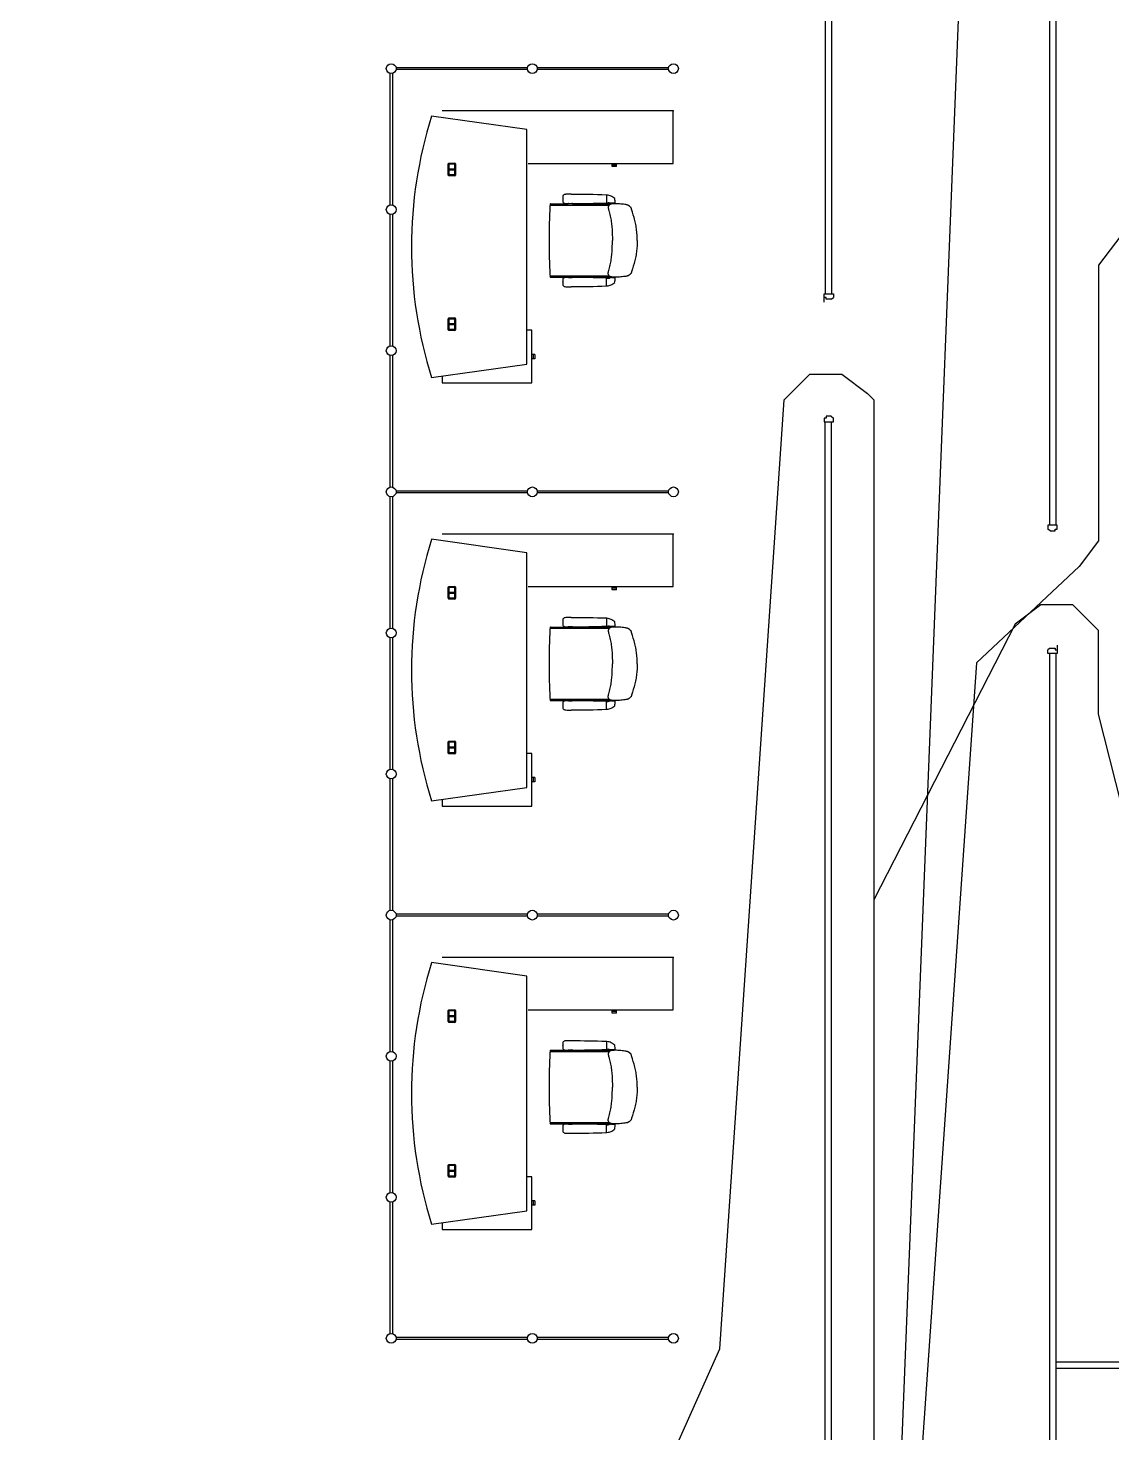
# Model space of a CAD drawing. Header units: millimetres. Extents: x 391350 to 515311, y -283575 to -199845.
# Drawn here: x 424633 to 433080, y -272005 to -261053 of the extents above; entities that cross this region are included whole.
import ezdxf

# ---------------------------------------------------------------- set-up
doc = ezdxf.new("R2010")
doc.units = ezdxf.units.MM
doc.layers.add('Evac_Path_Fail', color=1, linetype='Continuous')

msp = doc.modelspace()

# ---------------------------------------------------------------- linework, layer by layer
at = {"color": 0}
for p, q in [((430895, -250551), (430895, -263123)), ((432595, -264929), (432595, -257998)), ((432645, -264929), (432645, -257998)), ((430845, -259823), (430845, -263123)), ((427455, -262430), (427455, -261405)), ((427472, -261405), (427472, -262430)), ((427501, -261359), (428526, -261359)), ((428526, -261376), (427501, -261376)), ((428601, -261359), (429626, -261359)), ((429626, -261376), (428601, -261376)), ((428521, -261843), (427777, -261738)), ((429661, -261697), (427861, -261697)), ((429661, -262107), (429661, -261697)), ((428521, -263673), (428521, -261843)), ((427907, -262198), (427907, -262112)), ((427913, -262106), (427959, -262106)), ((427913, -262114), (427913, -262196)), ((427913, -262114), (427913, -262154)), ((427958, -262152), (427913, -262152)), ((427958, -262154), (427913, -262154)), ((427913, -262155), (427958, -262155)), ((427913, -262196), (427913, -262155)), ((427913, -262157), (427958, -262157)), ((427915, -262112), (427957, -262112)), ((427957, -262112), (427915, -262112)), ((427958, -262114), (427958, -262154)), ((427958, -262155), (427958, -262196)), ((427959, -262196), (427959, -262114)), ((427965, -262112), (427965, -262198)), ((428531, -262107), (429661, -262107)), ((429184, -262120), (429184, -262107)), ((429218, -262120), (429184, -262120)), ((429184, -262132), (429184, -262120)), ((429218, -262132), (429184, -262132)), ((429218, -262120), (429218, -262107)), ((429218, -262132), (429218, -262120)), ((427959, -262204), (427913, -262204)), ((427957, -262197), (427915, -262197)), ((427915, -262198), (427957, -262198)), ((428800, -262384, 0), (428800, -262383, 0)), ((428800, -262384, 0), (428800, -262385, 0)), ((429140, -262354, 0), (429140, -262415, 0)), ((429140, -262354, 0), (429143, -262354, 0)), ((427455, -263530), (427455, -262505)), ((427472, -262505), (427472, -263530)), ((428702, -262425), (428706, -262433)), ((428704, -262422), (428839, -262422)), ((428707, -262432), (429162, -262432)), ((428842, -262421), (428842, -262421)), ((428846, -262419), (428872, -262419)), ((428875, -262421), (428875, -262421)), ((428879, -262422), (429169, -262422)), ((429140, -262414, 0), (429153, -262414, 0)), ((429208, -262418, 0), (429170, -262418, 0)), ((429175, -262418, 0), (429180, -262421, 0)), ((429180, -262418, 0), (429200, -262418, 0)), ((429180, -262421, 0), (429183, -262421, 0)), ((429184, -262418, 0), (429182, -262418, 0)), ((429183, -262421, 0), (429197, -262421, 0)), ((429196, -262418, 0), (429184, -262418, 0)), ((429196, -262418, 0), (429197, -262418, 0)), ((429197, -262421, 0), (429200, -262421, 0)), ((429205, -262418, 0), (429200, -262421, 0)), ((429380, -262708), (429380, -262709)), ((429380, -262709), (429380, -262708)), ((428702, -262992), (428706, -262984)), ((428704, -262994), (428839, -262994)), ((428707, -262984), (429162, -262984)), ((428800, -263032, 0), (428800, -263031, 0)), ((428800, -263032, 0), (428800, -263033, 0)), ((428842, -262996), (428842, -262996)), ((428846, -262997), (428872, -262997)), ((428875, -262996), (428875, -262996)), ((428879, -262994), (429169, -262994)), ((429140, -263063, 0), (429140, -263002, 0)), ((429140, -263002, 0), (429153, -263002, 0)), ((429140, -263062, 0), (429143, -263062, 0)), ((429208, -262998, 0), (429170, -262998, 0)), ((429175, -262998, 0), (429180, -262995, 0)), ((429180, -262995, 0), (429183, -262995, 0)), ((429180, -262998, 0), (429200, -262998, 0)), ((429184, -262998, 0), (429182, -262998, 0)), ((429183, -262995, 0), (429197, -262995, 0)), ((429196, -262998, 0), (429184, -262998, 0)), ((429196, -262998, 0), (429197, -262998, 0)), ((429197, -262995, 0), (429200, -262995, 0)), ((429205, -262998, 0), (429200, -262995, 0)), ((430837, -263123), (430909, -263123)), ((430837, -263189), (430837, -263123)), ((430852, -263154), (430837, -263154)), ((430852, -263167), (430852, -263154)), ((430891, -263167), (430852, -263167)), ((430891, -263167), (430909, -263154)), ((430909, -263123), (430909, -263154)), ((427907, -263404), (427907, -263318)), ((427913, -263312), (427959, -263312)), ((427913, -263320), (427913, -263360)), ((427913, -263320), (427913, -263402)), ((427958, -263358), (427913, -263358)), ((427958, -263360), (427913, -263360)), ((427913, -263361), (427958, -263361)), ((427913, -263402), (427913, -263361)), ((427913, -263363), (427958, -263363)), ((427915, -263318), (427957, -263318)), ((427957, -263318), (427915, -263318)), ((427958, -263320), (427958, -263360)), ((427958, -263361), (427958, -263402)), ((427959, -263402), (427959, -263320)), ((427965, -263318), (427965, -263404)), ((427959, -263410), (427913, -263410)), ((427957, -263403), (427915, -263403)), ((427915, -263404), (427957, -263404)), ((428558, -263408), (428521, -263408)), ((428558, -263819), (428558, -263408)), ((427455, -264630), (427455, -263605)), ((427472, -263605), (427472, -264630)), ((428570, -263596), (428558, -263596)), ((428570, -263596), (428570, -263630)), ((428582, -263596), (428570, -263596)), ((428582, -263596), (428582, -263630)), ((427777, -263777), (428521, -263673)), ((428570, -263630), (428558, -263630)), ((428582, -263630), (428570, -263630)), ((427861, -263765), (427861, -263819)), ((427861, -263819), (428558, -263819)), ((430852, -264093), (430837, -264093)), ((430837, -264093), (430837, -264123)), ((430837, -264123), (430909, -264123)), ((430845, -277360), (430845, -264123)), ((430891, -264079), (430852, -264079)), ((430852, -264079), (430852, -264093)), ((430891, -264079), (430909, -264093)), ((430895, -277360), (430895, -264123)), ((430895, -277445), (430895, -264123)), ((430909, -264123), (430909, -264093)), ((427455, -265730), (427455, -264705)), ((427472, -264705), (427472, -265730)), ((427501, -264659), (428526, -264659)), ((428526, -264676), (427501, -264676)), ((428601, -264659), (429626, -264659)), ((429626, -264676), (428601, -264676)), ((432653, -264929), (432581, -264929)), ((432581, -264929), (432581, -264960)), ((432653, -264960), (432653, -264929)), ((428521, -265143), (427777, -265038)), ((429661, -264997), (427861, -264997)), ((429661, -265407), (429661, -264997)), ((432599, -264973), (432581, -264960)), ((432599, -264973), (432638, -264973)), ((432638, -264973), (432638, -264960)), ((432638, -264960), (432653, -264960)), ((428521, -266973), (428521, -265143)), ((427907, -265498), (427907, -265412)), ((427913, -265406), (427959, -265406)), ((427913, -265414), (427913, -265496)), ((427913, -265414), (427913, -265454)), ((427958, -265452), (427913, -265452)), ((427958, -265454), (427913, -265454)), ((427913, -265455), (427958, -265455)), ((427913, -265496), (427913, -265455)), ((427913, -265457), (427958, -265457)), ((427915, -265412), (427957, -265412)), ((427957, -265412), (427915, -265412)), ((427958, -265414), (427958, -265454)), ((427958, -265455), (427958, -265496)), ((427959, -265496), (427959, -265414)), ((427965, -265412), (427965, -265498)), ((428531, -265407), (429661, -265407)), ((429184, -265420), (429184, -265407)), ((429218, -265420), (429184, -265420)), ((429184, -265432), (429184, -265420)), ((429218, -265432), (429184, -265432)), ((429218, -265420), (429218, -265407)), ((429218, -265432), (429218, -265420)), ((427959, -265504), (427913, -265504)), ((427957, -265497), (427915, -265497)), ((427915, -265498), (427957, -265498)), ((428800, -265684, 0), (428800, -265683, 0)), ((428800, -265684, 0), (428800, -265685, 0)), ((429140, -265654, 0), (429140, -265715, 0)), ((429140, -265654, 0), (429143, -265654, 0)), ((427455, -266830), (427455, -265805)), ((427472, -265805), (427472, -266830)), ((428702, -265725), (428706, -265733)), ((428704, -265722), (428839, -265722)), ((428707, -265732), (429162, -265732)), ((428842, -265721), (428842, -265721)), ((428846, -265719), (428872, -265719)), ((428875, -265721), (428875, -265721)), ((428879, -265722), (429169, -265722)), ((429140, -265714, 0), (429153, -265714, 0)), ((429208, -265718, 0), (429170, -265718, 0)), ((429175, -265718, 0), (429180, -265721, 0)), ((429180, -265718, 0), (429200, -265718, 0)), ((429180, -265721, 0), (429183, -265721, 0)), ((429184, -265718, 0), (429182, -265718, 0)), ((429183, -265721, 0), (429197, -265721, 0)), ((429196, -265718, 0), (429184, -265718, 0)), ((429196, -265718, 0), (429197, -265718, 0)), ((429197, -265721, 0), (429200, -265721, 0)), ((429205, -265718, 0), (429200, -265721, 0)), ((432599, -265886), (432581, -265899)), ((432581, -265929), (432581, -265899)), ((432599, -265886), (432638, -265886)), ((432638, -265886), (432638, -265899)), ((432638, -265899), (432653, -265899)), ((432653, -265864), (432653, -265929)), ((429380, -266008), (429380, -266009)), ((429380, -266009), (429380, -266008)), ((432653, -265929), (432581, -265929)), ((432595, -272999), (432595, -265929)), ((432645, -272999), (432645, -265929)), ((428702, -266292), (428706, -266284)), ((428704, -266294), (428839, -266294)), ((428707, -266284), (429162, -266284)), ((428800, -266332, 0), (428800, -266331, 0)), ((428800, -266332, 0), (428800, -266333, 0)), ((428842, -266296), (428842, -266296)), ((428846, -266297), (428872, -266297)), ((428875, -266296), (428875, -266296)), ((428879, -266294), (429169, -266294)), ((429140, -266363, 0), (429140, -266302, 0)), ((429140, -266302, 0), (429153, -266302, 0)), ((429208, -266298, 0), (429170, -266298, 0)), ((429175, -266298, 0), (429180, -266295, 0)), ((429180, -266295, 0), (429183, -266295, 0)), ((429180, -266298, 0), (429200, -266298, 0)), ((429184, -266298, 0), (429182, -266298, 0)), ((429183, -266295, 0), (429197, -266295, 0)), ((429196, -266298, 0), (429184, -266298, 0)), ((429196, -266298, 0), (429197, -266298, 0)), ((429197, -266295, 0), (429200, -266295, 0)), ((429205, -266298, 0), (429200, -266295, 0)), ((429140, -266362, 0), (429143, -266362, 0)), ((427907, -266704), (427907, -266618)), ((427913, -266612), (427959, -266612)), ((427913, -266620), (427913, -266660)), ((427913, -266620), (427913, -266702)), ((427958, -266658), (427913, -266658)), ((427958, -266660), (427913, -266660)), ((427913, -266661), (427958, -266661)), ((427913, -266702), (427913, -266661)), ((427913, -266663), (427958, -266663)), ((427915, -266618), (427957, -266618)), ((427957, -266618), (427915, -266618)), ((427958, -266620), (427958, -266660)), ((427958, -266661), (427958, -266702)), ((427959, -266702), (427959, -266620)), ((427965, -266618), (427965, -266704)), ((427959, -266710), (427913, -266710)), ((427957, -266703), (427915, -266703)), ((427915, -266704), (427957, -266704)), ((428558, -266708), (428521, -266708)), ((428558, -267119), (428558, -266708)), ((428570, -266896), (428558, -266896)), ((428570, -266896), (428570, -266930)), ((428582, -266896), (428570, -266896)), ((428582, -266896), (428582, -266930)), ((427455, -267930), (427455, -266905)), ((427472, -266905), (427472, -267930)), ((427777, -267077), (428521, -266973)), ((428570, -266930), (428558, -266930)), ((428582, -266930), (428570, -266930)), ((427861, -267065), (427861, -267119)), ((427861, -267119), (428558, -267119)), ((427501, -267959), (428526, -267959)), ((428526, -267976), (427501, -267976)), ((428601, -267959), (429626, -267959)), ((429626, -267976), (428601, -267976)), ((427455, -269030), (427455, -268005)), ((427472, -268005), (427472, -269030)), ((429661, -268297), (427861, -268297)), ((429661, -268707), (429661, -268297)), ((428521, -268443), (427777, -268338)), ((428521, -270273), (428521, -268443)), ((427907, -268798), (427907, -268712)), ((427913, -268706), (427959, -268706)), ((427913, -268714), (427913, -268796)), ((427913, -268714), (427913, -268754)), ((427958, -268752), (427913, -268752)), ((427958, -268754), (427913, -268754)), ((427913, -268755), (427958, -268755)), ((427913, -268796), (427913, -268755)), ((427913, -268757), (427958, -268757)), ((427915, -268712), (427957, -268712)), ((427957, -268712), (427915, -268712)), ((427958, -268714), (427958, -268754)), ((427958, -268755), (427958, -268796)), ((427959, -268796), (427959, -268714)), ((427965, -268712), (427965, -268798)), ((428531, -268707), (429661, -268707)), ((429184, -268720), (429184, -268707)), ((429218, -268720), (429184, -268720)), ((429184, -268732), (429184, -268720)), ((429218, -268732), (429184, -268732)), ((429218, -268720), (429218, -268707)), ((429218, -268732), (429218, -268720)), ((427959, -268804), (427913, -268804)), ((427957, -268797), (427915, -268797)), ((427915, -268798), (427957, -268798)), ((429140, -268954, 0), (429140, -269015, 0)), ((429140, -268954, 0), (429143, -268954, 0)), ((428702, -269025), (428706, -269033)), ((428704, -269022), (428839, -269022)), ((428707, -269032), (429162, -269032)), ((428800, -268984, 0), (428800, -268983, 0)), ((428800, -268984, 0), (428800, -268985, 0)), ((428842, -269021), (428842, -269021)), ((428846, -269019), (428872, -269019)), ((428875, -269021), (428875, -269021)), ((428879, -269022), (429169, -269022)), ((429140, -269014, 0), (429153, -269014, 0)), ((429208, -269018, 0), (429170, -269018, 0)), ((429175, -269018, 0), (429180, -269021, 0)), ((429180, -269018, 0), (429200, -269018, 0)), ((429180, -269021, 0), (429183, -269021, 0)), ((429184, -269018, 0), (429182, -269018, 0)), ((429183, -269021, 0), (429197, -269021, 0)), ((429196, -269018, 0), (429184, -269018, 0)), ((429196, -269018, 0), (429197, -269018, 0)), ((429197, -269021, 0), (429200, -269021, 0)), ((429205, -269018, 0), (429200, -269021, 0)), ((427455, -270130), (427455, -269105)), ((427472, -269105), (427472, -270130)), ((429380, -269308), (429380, -269309)), ((429380, -269309), (429380, -269308)), ((428702, -269592), (428706, -269584)), ((428704, -269594), (428839, -269594)), ((428707, -269584), (429162, -269584)), ((428800, -269632, 0), (428800, -269631, 0)), ((428800, -269632, 0), (428800, -269633, 0)), ((428842, -269596), (428842, -269596)), ((428846, -269597), (428872, -269597)), ((428875, -269596), (428875, -269596)), ((428879, -269594), (429169, -269594)), ((429140, -269663, 0), (429140, -269602, 0)), ((429140, -269602, 0), (429153, -269602, 0)), ((429208, -269598, 0), (429170, -269598, 0)), ((429175, -269598, 0), (429180, -269595, 0)), ((429180, -269595, 0), (429183, -269595, 0)), ((429180, -269598, 0), (429200, -269598, 0)), ((429184, -269598, 0), (429182, -269598, 0)), ((429183, -269595, 0), (429197, -269595, 0)), ((429196, -269598, 0), (429184, -269598, 0)), ((429196, -269598, 0), (429197, -269598, 0)), ((429197, -269595, 0), (429200, -269595, 0)), ((429205, -269598, 0), (429200, -269595, 0)), ((429140, -269662, 0), (429143, -269662, 0)), ((427907, -270004), (427907, -269918)), ((427913, -269912), (427959, -269912)), ((427913, -269920), (427913, -269960)), ((427913, -269920), (427913, -270002)), ((427958, -269958), (427913, -269958)), ((427958, -269960), (427913, -269960)), ((427913, -269961), (427958, -269961)), ((427913, -270002), (427913, -269961)), ((427913, -269963), (427958, -269963)), ((427915, -269918), (427957, -269918)), ((427957, -269918), (427915, -269918)), ((427958, -269920), (427958, -269960)), ((427958, -269961), (427958, -270002)), ((427959, -270002), (427959, -269920)), ((427965, -269918), (427965, -270004)), ((427959, -270010), (427913, -270010)), ((427957, -270003), (427915, -270003)), ((427915, -270004), (427957, -270004)), ((428558, -270008), (428521, -270008)), ((428558, -270419), (428558, -270008)), ((427455, -271230), (427455, -270205)), ((427472, -270205), (427472, -271230)), ((427777, -270377), (428521, -270273)), ((428570, -270196), (428558, -270196)), ((428570, -270230), (428558, -270230)), ((428570, -270196), (428570, -270230)), ((428582, -270196), (428570, -270196)), ((428582, -270230), (428570, -270230)), ((428582, -270196), (428582, -270230)), ((427861, -270365), (427861, -270419)), ((427861, -270419), (428558, -270419)), ((427501, -271259), (428526, -271259)), ((428526, -271276), (427501, -271276)), ((428601, -271259), (429626, -271259)), ((429626, -271276), (428601, -271276)), ((432645, -271451), (445120, -271451)), ((432645, -271501), (445120, -271501))]:
    msp.add_line(p, q, dxfattribs=at)
at = {"color": 0, "extrusion": (0, 0, -1), "flags": 128}
for points in [[(-429380, -262708), (-429380, -262697), (-429380, -262686), (-429379, -262675), (-429379, -262663), (-429378, -262652), (-429377, -262641), (-429376, -262629), (-429375, -262618), (-429373, -262607), (-429371, -262596), (-429369, -262585), (-429367, -262574), (-429364, -262563), (-429362, -262552), (-429359, -262541), (-429356, -262530), (-429350, -262509), (-429344, -262487), (-429337, -262465), (-429336, -262462), (-429335, -262460), (-429334, -262457), (-429333, -262455), (-429332, -262452), (-429330, -262450), (-429328, -262448), (-429326, -262446), (-429324, -262444), (-429322, -262442), (-429320, -262440), (-429317, -262438), (-429315, -262437), (-429312, -262436), (-429310, -262434), (-429307, -262433), (-429305, -262432), (-429302, -262431), (-429299, -262431), (-429297, -262430), (-429291, -262429), (-429285, -262428), (-429274, -262426), (-429263, -262425), (-429252, -262424), (-429241, -262423), (-429229, -262423), (-429218, -262422), (-429207, -262422), (-429201, -262422), (-429195, -262422), (-429190, -262423), (-429184, -262423), (-429181, -262423), (-429178, -262424), (-429175, -262425), (-429173, -262426), (-429170, -262427), (-429168, -262428), (-429165, -262429), (-429163, -262431), (-429161, -262433), (-429160, -262434), (-429159, -262435), (-429159, -262437), (-429158, -262438), (-429157, -262440), (-429156, -262443), (-429155, -262446), (-429155, -262449), (-429155, -262452), (-429155, -262455), (-429155, -262457), (-429156, -262460), (-429156, -262463), (-429157, -262469), (-429159, -262474), (-429162, -262485), (-429165, -262496), (-429168, -262507), (-429170, -262518), (-429172, -262529), (-429174, -262540), (-429176, -262551), (-429178, -262562), (-429179, -262573), (-429181, -262585), (-429182, -262596), (-429183, -262607), (-429184, -262618), (-429185, -262630), (-429185, -262641), (-429186, -262652), (-429186, -262663), (-429187, -262686), (-429187, -262708)], [(-429380, -266008), (-429380, -265997), (-429380, -265986), (-429379, -265975), (-429379, -265963), (-429378, -265952), (-429377, -265941), (-429376, -265929), (-429375, -265918), (-429373, -265907), (-429371, -265896), (-429369, -265885), (-429367, -265874), (-429364, -265863), (-429362, -265852), (-429359, -265841), (-429356, -265830), (-429350, -265809), (-429344, -265787), (-429337, -265765), (-429336, -265762), (-429335, -265760), (-429334, -265757), (-429333, -265755), (-429332, -265752), (-429330, -265750), (-429328, -265748), (-429326, -265746), (-429324, -265744), (-429322, -265742), (-429320, -265740), (-429317, -265738), (-429315, -265737), (-429312, -265736), (-429310, -265734), (-429307, -265733), (-429305, -265732), (-429302, -265731), (-429299, -265731), (-429297, -265730), (-429291, -265729), (-429285, -265728), (-429274, -265726), (-429263, -265725), (-429252, -265724), (-429241, -265723), (-429229, -265723), (-429218, -265722), (-429207, -265722), (-429201, -265722), (-429195, -265722), (-429190, -265723), (-429184, -265723), (-429181, -265723), (-429178, -265724), (-429175, -265725), (-429173, -265726), (-429170, -265727), (-429168, -265728), (-429165, -265729), (-429163, -265731), (-429161, -265733), (-429160, -265734), (-429159, -265735), (-429159, -265737), (-429158, -265738), (-429157, -265740), (-429156, -265743), (-429155, -265746), (-429155, -265749), (-429155, -265752), (-429155, -265755), (-429155, -265757), (-429156, -265760), (-429156, -265763), (-429157, -265769), (-429159, -265774), (-429162, -265785), (-429165, -265796), (-429168, -265807), (-429170, -265818), (-429172, -265829), (-429174, -265840), (-429176, -265851), (-429178, -265862), (-429179, -265873), (-429181, -265885), (-429182, -265896), (-429183, -265907), (-429184, -265918), (-429185, -265930), (-429185, -265941), (-429186, -265952), (-429186, -265963), (-429187, -265986), (-429187, -266008)], [(-429380, -269308), (-429380, -269297), (-429380, -269286), (-429379, -269275), (-429379, -269263), (-429378, -269252), (-429377, -269241), (-429376, -269229), (-429375, -269218), (-429373, -269207), (-429371, -269196), (-429369, -269185), (-429367, -269174), (-429364, -269163), (-429362, -269152), (-429359, -269141), (-429356, -269130), (-429350, -269109), (-429344, -269087), (-429337, -269065), (-429336, -269062), (-429335, -269060), (-429334, -269057), (-429333, -269055), (-429332, -269052), (-429330, -269050), (-429328, -269048), (-429326, -269046), (-429324, -269044), (-429322, -269042), (-429320, -269040), (-429317, -269038), (-429315, -269037), (-429312, -269036), (-429310, -269034), (-429307, -269033), (-429305, -269032), (-429302, -269031), (-429299, -269031), (-429297, -269030), (-429291, -269029), (-429285, -269028), (-429274, -269026), (-429263, -269025), (-429252, -269024), (-429241, -269023), (-429229, -269023), (-429218, -269022), (-429207, -269022), (-429201, -269022), (-429195, -269022), (-429190, -269023), (-429184, -269023), (-429181, -269023), (-429178, -269024), (-429175, -269025), (-429173, -269026), (-429170, -269027), (-429168, -269028), (-429165, -269029), (-429163, -269031), (-429161, -269033), (-429160, -269034), (-429159, -269035), (-429159, -269037), (-429158, -269038), (-429157, -269040), (-429156, -269043), (-429155, -269046), (-429155, -269049), (-429155, -269052), (-429155, -269055), (-429155, -269057), (-429156, -269060), (-429156, -269063), (-429157, -269069), (-429159, -269074), (-429162, -269085), (-429165, -269096), (-429168, -269107), (-429170, -269118), (-429172, -269129), (-429174, -269140), (-429176, -269151), (-429178, -269162), (-429179, -269173), (-429181, -269185), (-429182, -269196), (-429183, -269207), (-429184, -269218), (-429185, -269230), (-429185, -269241), (-429186, -269252), (-429186, -269263), (-429187, -269286), (-429187, -269308)]]:
    msp.add_lwpolyline(points, dxfattribs=at)
at = {"color": 0, "flags": 128}
for points in [[(429380, -262708), (429380, -262720), (429380, -262731), (429379, -262742), (429379, -262754), (429378, -262765), (429377, -262776), (429376, -262787), (429375, -262799), (429373, -262810), (429371, -262821), (429369, -262832), (429367, -262843), (429364, -262854), (429362, -262865), (429359, -262876), (429356, -262887), (429350, -262908), (429344, -262930), (429337, -262952), (429336, -262955), (429335, -262957), (429334, -262960), (429333, -262962), (429332, -262965), (429330, -262967), (429328, -262969), (429326, -262971), (429324, -262973), (429322, -262975), (429320, -262977), (429317, -262979), (429315, -262980), (429312, -262981), (429310, -262983), (429307, -262984), (429305, -262985), (429302, -262986), (429299, -262986), (429297, -262987), (429291, -262988), (429285, -262989), (429274, -262990), (429263, -262992), (429252, -262993), (429241, -262994), (429229, -262994), (429218, -262995), (429207, -262995), (429201, -262995), (429195, -262995), (429190, -262994), (429184, -262994), (429181, -262993), (429178, -262993), (429175, -262992), (429173, -262991), (429170, -262990), (429168, -262989), (429165, -262988), (429163, -262986), (429161, -262984), (429160, -262983), (429159, -262982), (429159, -262980), (429158, -262979), (429157, -262977), (429156, -262974), (429155, -262971), (429155, -262968), (429155, -262965), (429155, -262962), (429155, -262959), (429156, -262957), (429156, -262954), (429157, -262948), (429159, -262943), (429162, -262932), (429165, -262921), (429168, -262910), (429170, -262899), (429172, -262888), (429174, -262877), (429176, -262866), (429178, -262855), (429179, -262844), (429181, -262832), (429182, -262821), (429183, -262810), (429184, -262799), (429185, -262787), (429185, -262776), (429186, -262765), (429186, -262754), (429187, -262731), (429187, -262708)], [(429380, -266008), (429380, -266020), (429380, -266031), (429379, -266042), (429379, -266054), (429378, -266065), (429377, -266076), (429376, -266087), (429375, -266099), (429373, -266110), (429371, -266121), (429369, -266132), (429367, -266143), (429364, -266154), (429362, -266165), (429359, -266176), (429356, -266187), (429350, -266208), (429344, -266230), (429337, -266252), (429336, -266255), (429335, -266257), (429334, -266260), (429333, -266262), (429332, -266265), (429330, -266267), (429328, -266269), (429326, -266271), (429324, -266273), (429322, -266275), (429320, -266277), (429317, -266279), (429315, -266280), (429312, -266281), (429310, -266283), (429307, -266284), (429305, -266285), (429302, -266286), (429299, -266286), (429297, -266287), (429291, -266288), (429285, -266289), (429274, -266290), (429263, -266292), (429252, -266293), (429241, -266294), (429229, -266294), (429218, -266295), (429207, -266295), (429201, -266295), (429195, -266295), (429190, -266294), (429184, -266294), (429181, -266293), (429178, -266293), (429175, -266292), (429173, -266291), (429170, -266290), (429168, -266289), (429165, -266288), (429163, -266286), (429161, -266284), (429160, -266283), (429159, -266282), (429159, -266280), (429158, -266279), (429157, -266277), (429156, -266274), (429155, -266271), (429155, -266268), (429155, -266265), (429155, -266262), (429155, -266259), (429156, -266257), (429156, -266254), (429157, -266248), (429159, -266243), (429162, -266232), (429165, -266221), (429168, -266210), (429170, -266199), (429172, -266188), (429174, -266177), (429176, -266166), (429178, -266155), (429179, -266144), (429181, -266132), (429182, -266121), (429183, -266110), (429184, -266099), (429185, -266087), (429185, -266076), (429186, -266065), (429186, -266054), (429187, -266031), (429187, -266008)], [(429380, -269308), (429380, -269320), (429380, -269331), (429379, -269342), (429379, -269354), (429378, -269365), (429377, -269376), (429376, -269387), (429375, -269399), (429373, -269410), (429371, -269421), (429369, -269432), (429367, -269443), (429364, -269454), (429362, -269465), (429359, -269476), (429356, -269487), (429350, -269508), (429344, -269530), (429337, -269552), (429336, -269555), (429335, -269557), (429334, -269560), (429333, -269562), (429332, -269565), (429330, -269567), (429328, -269569), (429326, -269571), (429324, -269573), (429322, -269575), (429320, -269577), (429317, -269579), (429315, -269580), (429312, -269581), (429310, -269583), (429307, -269584), (429305, -269585), (429302, -269586), (429299, -269586), (429297, -269587), (429291, -269588), (429285, -269589), (429274, -269590), (429263, -269592), (429252, -269593), (429241, -269594), (429229, -269594), (429218, -269595), (429207, -269595), (429201, -269595), (429195, -269595), (429190, -269594), (429184, -269594), (429181, -269593), (429178, -269593), (429175, -269592), (429173, -269591), (429170, -269590), (429168, -269589), (429165, -269588), (429163, -269586), (429161, -269584), (429160, -269583), (429159, -269582), (429159, -269580), (429158, -269579), (429157, -269577), (429156, -269574), (429155, -269571), (429155, -269568), (429155, -269565), (429155, -269562), (429155, -269559), (429156, -269557), (429156, -269554), (429157, -269548), (429159, -269543), (429162, -269532), (429165, -269521), (429168, -269510), (429170, -269499), (429172, -269488), (429174, -269477), (429176, -269466), (429178, -269455), (429179, -269444), (429181, -269432), (429182, -269421), (429183, -269410), (429184, -269399), (429185, -269387), (429185, -269376), (429186, -269365), (429186, -269354), (429187, -269331), (429187, -269308)]]:
    msp.add_lwpolyline(points, dxfattribs=at)
at = {"color": 0}
for centre in [(427463, -261368), (428563, -261368), (429663, -261368), (427463, -262468), (427463, -263568), (427463, -264668), (428563, -264668), (429663, -264668), (427463, -265768), (427463, -266868), (427463, -267968), (428563, -267968), (429663, -267968), (427463, -269068), (427463, -270168), (427463, -271268), (428563, -271268), (429663, -271268)]:
    msp.add_circle(centre, 38, dxfattribs=at)
for centre, radius, start, end in [((431011, -262758), 3390, 162.5003, 197.4997), ((427913, -262112), 6, 90, 180), ((427915, -262114), 2, 90, 180), ((427915, -262114), 1.5, 90, 180), ((427957, -262114), 2, 0, 90), ((427957, -262114), 1.5, 0, 90), ((427959, -262112), 6, 0, 90), ((427913, -262198), 6, 180, 270), ((427915, -262196), 2, 180, 270), ((427915, -262196), 1.5, 180, 270), ((427957, -262196), 2, 270, 0), ((427957, -262196), 1.5, 270, 0), ((427959, -262198), 6, 270, 0), ((428860, -262376, 0), 59.9, 169.4704, 177.393), ((429037, -262386, 0), 237, 177.0251, 179.4324), ((429037, -262383, 0), 237, 180.5676, 182.9749), ((428860, -262393, 0), 59.9, 182.607, 190.5296), ((428823, -262368, 0), 22.5, 148.7282, 172.0131), ((428823, -262400, 0), 22.5, 187.9869, 211.2718), ((428816, -262364, 0), 13.7, 109.4299, 148.4709), ((428824, -262386, 0), 37.4, 90.2124, 110.2593), ((428850, -263610, 0), 1262, 89.2836, 91.1715), ((428879, -269249, 0), 6900, 87.8375, 90.1073), ((429139, -262354, 0), 0.8, 0, 87.8375), ((429143, -262424, 0), 70, 73.8763, 90), ((429134, -262453, 0), 100, 56.194, 73.8763), ((429106, -262495, 0), 150, 48.8841, 56.194), ((428910, -262436, 0), 300, 3.7447, 10.4377), ((428910, -262436, 0), 300, 10.4377, 10.471), ((429205, -262382, 0), 0.5, 10.4377, 48.8841), ((429106, -262495, 0), 150, 48.8175, 48.8841), ((433699, -262708), 5006, 176.9154, 180), ((428707, -262439), 7, 90, 176.9154), ((428704, -262424), 2, 90, 205.8508), ((428816, -262405, 0), 13.7, 211.5291, 250.5701), ((428824, -262383, 0), 37.4, 249.7407, 269.7876), ((428850, -261159, 0), 1262, 268.8285, 270.7164), ((428839, -262417), 5, 270, 315), ((428846, -262424), 5, 90, 135), ((428879, -255520, 0), 6900, 269.8927, 272.1625), ((428872, -262424), 5, 45, 90), ((428879, -262417), 5, 225, 270), ((429139, -262415, 0), 0.8, 272.1625, 0), ((429153, -262449, 0), 35, 62.3396, 90), ((429169, -262438), 16, 62.0906, 90), ((429208, -262417, 0), 1.5, 270, 3.7447), ((433699, -262708), 5006, 180, 183.0846), ((428707, -262977), 7, 183.0846, 270), ((428704, -262992), 2, 154.1492, 270), ((428860, -263024, 0), 59.9, 169.4704, 177.393), ((429037, -263034, 0), 237, 177.0251, 179.4324), ((429037, -263031, 0), 237, 180.5676, 182.9749), ((428860, -263041, 0), 59.9, 182.607, 190.5296), ((428823, -263016, 0), 22.5, 148.7282, 172.0131), ((428823, -263048, 0), 22.5, 187.9869, 211.2718), ((428816, -263012, 0), 13.7, 109.4299, 148.4709), ((428816, -263053, 0), 13.7, 211.5291, 250.5701), ((428824, -263034, 0), 37.4, 90.2124, 110.2593), ((428824, -263031, 0), 37.4, 249.7407, 269.7876), ((428850, -264258, 0), 1262, 89.2836, 91.1715), ((428850, -261807, 0), 1262, 268.8285, 270.7164), ((428839, -262999), 5, 45, 90), ((428846, -262992), 5, 225, 270), ((428879, -269897, 0), 6900, 87.8375, 90.1073), ((428879, -256168, 0), 6900, 269.8927, 272.1625), ((428872, -262992), 5, 270, 315), ((428879, -262999), 5, 90, 135), ((429139, -263002, 0), 0.8, 0, 87.8375), ((429139, -263063, 0), 0.8, 272.1625, 0), ((429143, -262992, 0), 70, 270, 286.1237), ((429153, -262967, 0), 35, 270, 297.6604), ((429134, -262964, 0), 100, 286.1237, 303.806), ((429169, -262978), 16, 270, 297.9094), ((429106, -262922, 0), 150, 303.806, 311.1159), ((428910, -262980, 0), 300, 349.5623, 356.2553), ((429106, -262922, 0), 150, 311.1159, 311.1825), ((429205, -263035, 0), 0.5, 311.1159, 349.5623), ((428910, -262980, 0), 300, 349.529, 349.5623), ((429208, -263000, 0), 1.5, 356.2553, 90), ((427913, -263318), 6, 90, 180), ((427915, -263320), 2, 90, 180), ((427915, -263320), 1.5, 90, 180), ((427957, -263320), 2, 0, 90), ((427957, -263320), 1.5, 0, 90), ((427959, -263318), 6, 0, 90), ((427913, -263404), 6, 180, 270), ((427915, -263402), 1.5, 180, 270), ((427915, -263402), 2, 180, 270), ((427957, -263402), 1.5, 270, 0), ((427957, -263402), 2, 270, 0), ((427959, -263404), 6, 270, 0), ((431011, -266058), 3390, 162.5003, 197.4997), ((427913, -265412), 6, 90, 180), ((427915, -265414), 2, 90, 180), ((427915, -265414), 1.5, 90, 180), ((427957, -265414), 2, 0, 90), ((427957, -265414), 1.5, 0, 90), ((427959, -265412), 6, 0, 90), ((427913, -265498), 6, 180, 270), ((427915, -265496), 2, 180, 270), ((427915, -265496), 1.5, 180, 270), ((427957, -265496), 2, 270, 0), ((427957, -265496), 1.5, 270, 0), ((427959, -265498), 6, 270, 0), ((428860, -265676, 0), 59.9, 169.4704, 177.393), ((429037, -265686, 0), 237, 177.0251, 179.4324), ((429037, -265683, 0), 237, 180.5676, 182.9749), ((428860, -265693, 0), 59.9, 182.607, 190.5296), ((428823, -265668, 0), 22.5, 148.7282, 172.0131), ((428816, -265664, 0), 13.7, 109.4299, 148.4709), ((428824, -265686, 0), 37.4, 90.2124, 110.2593), ((428850, -266910, 0), 1262, 89.2836, 91.1715), ((428879, -272549, 0), 6900, 87.8375, 90.1073), ((429139, -265654, 0), 0.8, 0, 87.8375), ((429143, -265724, 0), 70, 73.8763, 90), ((429134, -265753, 0), 100, 56.194, 73.8763), ((429106, -265795, 0), 150, 48.8841, 56.194), ((428910, -265736, 0), 300, 3.7447, 10.4377), ((428910, -265736, 0), 300, 10.4377, 10.471), ((429205, -265682, 0), 0.5, 10.4377, 48.8841), ((429106, -265795, 0), 150, 48.8175, 48.8841), ((433699, -266008), 5006, 176.9154, 180), ((428707, -265739), 7, 90, 176.9154), ((428704, -265724), 2, 90, 205.8508), ((428823, -265700, 0), 22.5, 187.9869, 211.2718), ((428816, -265705, 0), 13.7, 211.5291, 250.5701), ((428824, -265683, 0), 37.4, 249.7407, 269.7876), ((428850, -264459, 0), 1262, 268.8285, 270.7164), ((428839, -265717), 5, 270, 315), ((428846, -265724), 5, 90, 135), ((428879, -258820, 0), 6900, 269.8927, 272.1625), ((428872, -265724), 5, 45, 90), ((428879, -265717), 5, 225, 270), ((429139, -265715, 0), 0.8, 272.1625, 0), ((429153, -265749, 0), 35, 62.3396, 90), ((429169, -265738), 16, 62.0906, 90), ((429208, -265717, 0), 1.5, 270, 3.7447), ((433699, -266008), 5006, 180, 183.0846), ((428707, -266277), 7, 183.0846, 270), ((428704, -266292), 2, 154.1492, 270), ((428860, -266324, 0), 59.9, 169.4704, 177.393), ((429037, -266334, 0), 237, 177.0251, 179.4324), ((429037, -266331, 0), 237, 180.5676, 182.9749), ((428860, -266341, 0), 59.9, 182.607, 190.5296), ((428823, -266316, 0), 22.5, 148.7282, 172.0131), ((428823, -266348, 0), 22.5, 187.9869, 211.2718), ((428816, -266312, 0), 13.7, 109.4299, 148.4709), ((428824, -266334, 0), 37.4, 90.2124, 110.2593), ((428850, -267558, 0), 1262, 89.2836, 91.1715), ((428839, -266299), 5, 45, 90), ((428846, -266292), 5, 225, 270), ((428879, -273197, 0), 6900, 87.8375, 90.1073), ((428872, -266292), 5, 270, 315), ((428879, -266299), 5, 90, 135), ((429139, -266302, 0), 0.8, 0, 87.8375), ((429153, -266267, 0), 35, 270, 297.6604), ((429134, -266264, 0), 100, 286.1237, 303.806), ((429169, -266278), 16, 270, 297.9094), ((429106, -266222, 0), 150, 303.806, 311.1159), ((428910, -266280, 0), 300, 349.5623, 356.2553), ((429106, -266222, 0), 150, 311.1159, 311.1825), ((429205, -266335, 0), 0.5, 311.1159, 349.5623), ((428910, -266280, 0), 300, 349.529, 349.5623), ((429208, -266300, 0), 1.5, 356.2553, 90), ((428816, -266353, 0), 13.7, 211.5291, 250.5701), ((428824, -266331, 0), 37.4, 249.7407, 269.7876), ((428850, -265107, 0), 1262, 268.8285, 270.7164), ((428879, -259468, 0), 6900, 269.8927, 272.1625), ((429139, -266363, 0), 0.8, 272.1625, 0), ((429143, -266292, 0), 70, 270, 286.1237), ((427913, -266618), 6, 90, 180), ((427915, -266620), 2, 90, 180), ((427915, -266620), 1.5, 90, 180), ((427957, -266620), 2, 0, 90), ((427957, -266620), 1.5, 0, 90), ((427959, -266618), 6, 0, 90), ((427913, -266704), 6, 180, 270), ((427915, -266702), 1.5, 180, 270), ((427915, -266702), 2, 180, 270), ((427957, -266702), 1.5, 270, 0), ((427957, -266702), 2, 270, 0), ((427959, -266704), 6, 270, 0), ((431011, -269358), 3390, 162.5003, 197.4997), ((427913, -268712), 6, 90, 180), ((427915, -268714), 2, 90, 180), ((427915, -268714), 1.5, 90, 180), ((427957, -268714), 2, 0, 90), ((427957, -268714), 1.5, 0, 90), ((427959, -268712), 6, 0, 90), ((427913, -268798), 6, 180, 270), ((427915, -268796), 2, 180, 270), ((427915, -268796), 1.5, 180, 270), ((427957, -268796), 2, 270, 0), ((427957, -268796), 1.5, 270, 0), ((427959, -268798), 6, 270, 0), ((428860, -268976, 0), 59.9, 169.4704, 177.393), ((429037, -268986, 0), 237, 177.0251, 179.4324), ((428823, -268968, 0), 22.5, 148.7282, 172.0131), ((428816, -268964, 0), 13.7, 109.4299, 148.4709), ((428824, -268986, 0), 37.4, 90.2124, 110.2593), ((428850, -270210, 0), 1262, 89.2836, 91.1715), ((428879, -275849, 0), 6900, 87.8375, 90.1073), ((429139, -268954, 0), 0.8, 0, 87.8375), ((429143, -269024, 0), 70, 73.8763, 90), ((429134, -269053, 0), 100, 56.194, 73.8763), ((429106, -269095, 0), 150, 48.8841, 56.194), ((428910, -269036, 0), 300, 3.7447, 10.4377), ((428910, -269036, 0), 300, 10.4377, 10.471), ((429205, -268982, 0), 0.5, 10.4377, 48.8841), ((429106, -269095, 0), 150, 48.8175, 48.8841), ((433699, -269308), 5006, 176.9154, 180), ((428707, -269039), 7, 90, 176.9154), ((428704, -269024), 2, 90, 205.8508), ((429037, -268983, 0), 237, 180.5676, 182.9749), ((428860, -268993, 0), 59.9, 182.607, 190.5296), ((428823, -269000, 0), 22.5, 187.9869, 211.2718), ((428816, -269005, 0), 13.7, 211.5291, 250.5701), ((428824, -268983, 0), 37.4, 249.7407, 269.7876), ((428850, -267759, 0), 1262, 268.8285, 270.7164), ((428839, -269017), 5, 270, 315), ((428846, -269024), 5, 90, 135), ((428879, -262120, 0), 6900, 269.8927, 272.1625), ((428872, -269024), 5, 45, 90), ((428879, -269017), 5, 225, 270), ((429139, -269015, 0), 0.8, 272.1625, 0), ((429153, -269049, 0), 35, 62.3396, 90), ((429169, -269038), 16, 62.0906, 90), ((429208, -269017, 0), 1.5, 270, 3.7447), ((433699, -269308), 5006, 180, 183.0846), ((428707, -269577), 7, 183.0846, 270), ((428704, -269592), 2, 154.1492, 270), ((428860, -269624, 0), 59.9, 169.4704, 177.393), ((429037, -269634, 0), 237, 177.0251, 179.4324), ((429037, -269631, 0), 237, 180.5676, 182.9749), ((428823, -269616, 0), 22.5, 148.7282, 172.0131), ((428816, -269612, 0), 13.7, 109.4299, 148.4709), ((428824, -269634, 0), 37.4, 90.2124, 110.2593), ((428850, -270858, 0), 1262, 89.2836, 91.1715), ((428839, -269599), 5, 45, 90), ((428846, -269592), 5, 225, 270), ((428879, -276497, 0), 6900, 87.8375, 90.1073), ((428872, -269592), 5, 270, 315), ((428879, -269599), 5, 90, 135), ((429139, -269602, 0), 0.8, 0, 87.8375), ((429153, -269567, 0), 35, 270, 297.6604), ((429169, -269578), 16, 270, 297.9094), ((429106, -269522, 0), 150, 303.806, 311.1159), ((428910, -269580, 0), 300, 349.5623, 356.2553), ((429106, -269522, 0), 150, 311.1159, 311.1825), ((429205, -269635, 0), 0.5, 311.1159, 349.5623), ((428910, -269580, 0), 300, 349.529, 349.5623), ((429208, -269600, 0), 1.5, 356.2553, 90), ((428860, -269641, 0), 59.9, 182.607, 190.5296), ((428823, -269648, 0), 22.5, 187.9869, 211.2718), ((428816, -269653, 0), 13.7, 211.5291, 250.5701), ((428824, -269631, 0), 37.4, 249.7407, 269.7876), ((428850, -268407, 0), 1262, 268.8285, 270.7164), ((428879, -262768, 0), 6900, 269.8927, 272.1625), ((429139, -269663, 0), 0.8, 272.1625, 0), ((429143, -269592, 0), 70, 270, 286.1237), ((429134, -269564, 0), 100, 286.1237, 303.806), ((427913, -269918), 6, 90, 180), ((427915, -269920), 2, 90, 180), ((427915, -269920), 1.5, 90, 180), ((427957, -269920), 2, 0, 90), ((427957, -269920), 1.5, 0, 90), ((427959, -269918), 6, 0, 90), ((427913, -270004), 6, 180, 270), ((427915, -270002), 1.5, 180, 270), ((427915, -270002), 2, 180, 270), ((427957, -270002), 1.5, 270, 0), ((427957, -270002), 2, 270, 0), ((427959, -270004), 6, 270, 0)]:
    msp.add_arc(centre, radius, start, end, dxfattribs=at)
for p in [(429661, -261697), (429661, -264997), (429661, -268297)]:
    msp.add_point(p, dxfattribs=at)
at = {"layer": 'Evac_Path_Fail'}
for points in [[(432275, -251100), (431225, -277550), (429825, -278800), (416675, -278800), (416475, -278950), (416225, -279350)], [(444775, -260650), (434125, -261550), (433925, -261650), (432975, -262900), (432975, -265050), (432825, -265250), (432025, -266000), (431225, -277550), (429825, -278800), (416675, -278800), (416475, -278950), (416225, -279350)], [(427475, -277050), (430025, -271350), (430525, -263950), (430725, -263750), (430975, -263750), (431175, -263900), (431225, -263950), (431225, -277550), (429825, -278800), (416675, -278800), (416475, -278950), (416225, -279350)], [(444775, -271050), (434025, -269900), (433825, -269750), (432975, -266400), (432975, -265750), (432775, -265550), (432525, -265550), (432325, -265700), (431225, -267850), (431225, -277550), (429825, -278800), (416675, -278800), (416475, -278950), (416225, -279350)]]:
    msp.add_lwpolyline(points, dxfattribs=at)

doc.saveas('drawing.dxf')
